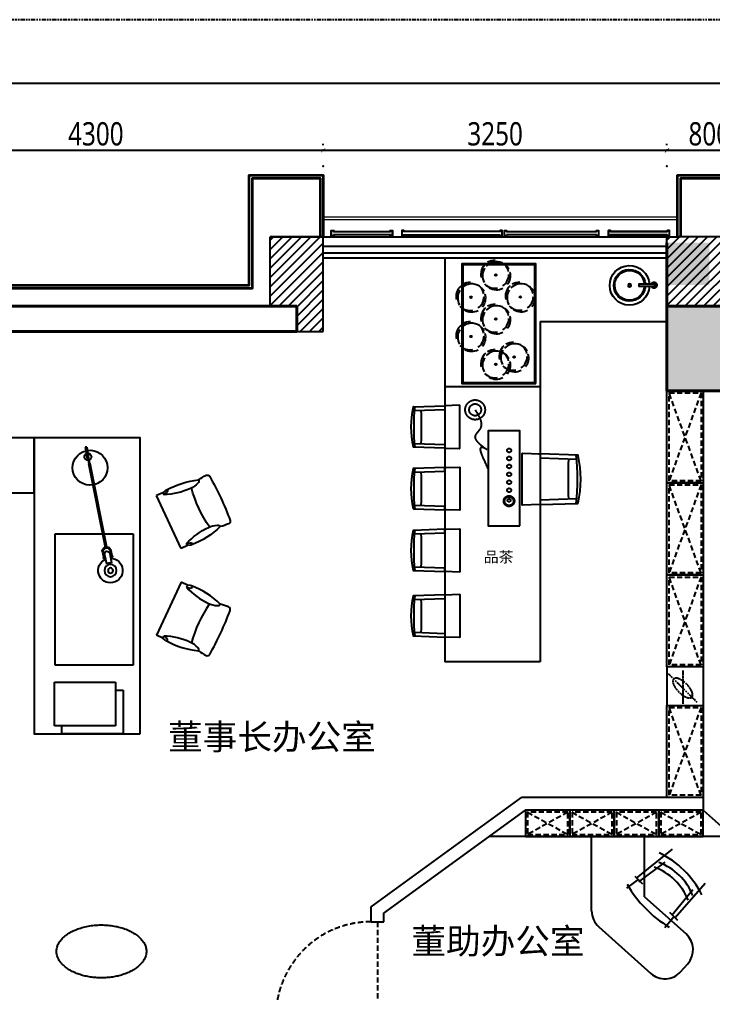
# Model space of a CAD drawing. Header units: millimetres. Extents: x 181055 to 256117, y -39966 to -14434.
# Drawn here: x 186745 to 193298, y -23642 to -14434 of the extents above; entities that cross this region are included whole.
import ezdxf
from ezdxf.enums import TextEntityAlignment as Align

# ---------------------------------------------------------------- set-up
doc = ezdxf.new("R2010")
doc.units = ezdxf.units.MM
doc.header["$LTSCALE"] = 10
for name, pattern in [('DASH', [0.35, 0.25, -0.1]), ('DASHED', [0.75, 0.5, -0.25]), ('X-ROOF-plan-SP01_$0$R1120_Topographical PlanLTSC-1000$0$OUH_A-FPB4--D- - Default$0${ Chain Double-Dash }', [2.75, 1.5, -0.25, 0.25, -0.25, 0.25, -0.25]), ('XR41-42F$0$LEVEL 31$0${ Tapered Dash }', [10, 4, -1, 1.5, -1, 1.5, -1])]:
    doc.linetypes.add(name, pattern=pattern)
for name, color, linetype in [('A-FURN 家具_DWGshare.com', 51, 'Continuous'), ('A-GREE 绿植_DWGshare.com', 86, 'Continuous'), ('A-TEXT 文字_DWGshare.com', 7, 'Continuous'), ('C-窗帘_DWGshare.com', 2, 'Continuous'), ('E6.室内植物_DWGshare.com', 94, 'Continuous'), ('P-(HATCH)_DWGshare.com', 8, 'Continuous'), ('P-0.18_DWGshare.com', 5, 'Continuous'), ('P-Furniture(活动家具)_DWGshare.com', 134, 'Continuous'), ('P-Plumbing-fix(洁具)_DWGshare.com', 134, 'Continuous'), ('P-护窗栏杆_DWGshare.com', 211, 'Continuous'), ('PUB_HATCH_DWGshare.com', 8, 'Continuous'), ('STAIR_DWGshare.com', 2, 'Continuous'), ('WALL-隔墙_DWGshare.com', 5, 'Continuous'), ('填充_DWGshare.com', 8, 'Continuous'), ('家私_DWGshare.com', 135, 'Continuous')]:
    doc.layers.add(name, color=color, linetype=linetype)
doc.layers.add('Defpoints_DWGshare.com', color=7, linetype='Continuous', plot=False)
for name, color, linetype, lineweight in [('WALL_DWGshare.com', 7, 'Continuous', 40), ('WINDOW_DWGshare.com', 4, 'Continuous', 18), ('型材层_DWGshare.com', 3, 'Continuous', 35)]:
    doc.layers.add(name, color=color, linetype=linetype, lineweight=lineweight)
doc.styles.add('平面图（中文）-D', font='Microsoft YaHei.ttf')
doc.styles.add('黑体', font='Microsoft YaHei.ttf', dxfattribs={"width": 0.8})
doc.dimstyles.new('内部尺寸', dxfattribs={"dimscale": 2, "dimtxt": 110, "dimasz": 20, "dimexe": 30, "dimexo": 100, "dimgap": 20, "dimtad": 1, "dimdec": 0, "dimdsep": 46, "dimtxsty": '黑体', "dimblk": 'ARCHTICK', "dimcen": 20, "dimclrd": 251, "dimclre": 251, "dimclrt": 4, "dimadec": 0, "dimazin": 0, "dimtfac": 1, "dimtdec": 0, "dimtix": 1, "dimtmove": 1, "dimatfit": 3, "dimldrblk": 'DOT', "dimfxl": 1, "dimarcsym": 0})

# ---------------------------------------------------------------- blocks, each defined once
blk = doc.blocks.new('dd')
at = {"layer": 'WINDOW_DWGshare.com', "color": 1}
for p, q in [((801584.1, -57563.2), (798233.6, -57563.2)), ((801584.1, -57587.2), (798233.6, -57587.2))]:
    blk.add_line(p, q, dxfattribs=at)
at = {"layer": '型材层_DWGshare.com', "color": 1, "linetype": 'ByBlock'}
for points in [[(792334, -61253), (792334, -58203.5), (797534, -58203.5), (797534, -57163.4), (798234, -57163.4), (798234, -57747.2)], [(792364, -61253), (792364, -58233.5), (797564, -58233.5), (797564, -57193.4), (798204, -57193.4), (798204, -57747.2)]]:
    blk.add_lwpolyline(points, dxfattribs=at)
at = {"layer": '型材层_DWGshare.com', "color": 1, "ltscale": 0.5}
for points in [[(801584.1, -57747.2), (801584.1, -57163.2), (802284.1, -57163.2), (802284.1, -57747.2)], [(801614.1, -57747.2), (801614.1, -57193.2), (802254.1, -57193.2), (802254.1, -57747.2)]]:
    blk.add_lwpolyline(points, dxfattribs=at)
blk = doc.blocks.new('tasklight')
at = {"layer": 'P-Furniture(活动家具)_DWGshare.com', "color": 251}
for p, q in [((457.5, 270.3), (495.7, 282.4)), ((474.8, 265.3), (527.3, 281.8)), ((487.8, 282.5), (492.5, 284)), ((488.5, 280.1), (487.8, 282.5)), ((493.3, 281.6), (492.5, 284)), ((497.2, 277.6), (495.7, 282.4)), ((-25, 96.3), (440.3, 242.9)), ((-22.6, 88.7), (442.7, 235.3)), ((459, 265.6), (497.2, 277.6)), ((471.1, 227.4), (509.2, 239.4)), ((472.6, 222.7), (510.7, 234.7)), ((483.9, 236.7), (536.3, 253.2)), ((491.5, 270.6), (490, 275.3)), ((496.3, 272.1), (494.8, 276.8)), ((500.6, 242), (502.1, 237.2)), ((503.6, 232.4), (504.3, 230)), ((504.3, 230), (509.1, 231.5)), ((505.3, 243.5), (506.8, 238.7)), ((508.3, 233.9), (509.1, 231.5)), ((509.2, 239.4), (510.7, 234.7)), ((-115.6, 67.8), (-70.8, 81.9)), ((-113.2, 60.1), (-115.6, 67.8)), ((-113.2, 60.1), (-68.4, 74.3)), ((-96, 71.9), (-24.4, 94.4)), ((-94.8, 68), (-96, 71.9)), ((-94.8, 68), (-23.2, 90.6)), ((-71.7, 84.7), (-56.5, 89.6)), ((-70.8, 81.9), (-71.7, 84.7)), ((-55.6, 86.7), (-70.8, 81.9)), ((-70.8, 81.9), (-70.2, 80)), ((-69, 76.2), (-68.4, 74.3)), ((-67.4, 80.9), (-68, 82.8)), ((-57.8, 83.9), (-58.4, 85.8)), ((-55.6, 86.7), (-56.5, 89.6)), ((-22.6, 88.7), (-25, 96.3))]:
    blk.add_line(p, q, dxfattribs=at)
for radius in [35, 15]:
    blk.add_circle((572.3, 280.3), radius, dxfattribs=at)
for centre, radius, start, end in [((572.3, 280.3), 70, 209.8589, 185.1116), ((572.3, 280.3), 45, 178.014, 216.9565), ((465, 246.5), 25, 107.4853, 287.4853), ((465, 246.5), 20, 107.4853, 287.4853), ((479.4, 251), 15, 107.4853, 287.4853), ((0, 100), 100, 19.7777, 195.1928), ((0, 100), 100, 199.7777, 15.1928), ((-62, 80.5), 20, 209.0222, 185.9483)]:
    blk.add_arc(centre, radius, start, end, dxfattribs=at)
blk = doc.blocks.new('gdfsgsd')
at = {"layer": 'P-Furniture(活动家具)_DWGshare.com', "color": 251}
blk.add_ellipse((2883155, 1377491), major_axis=(-441.4, -1470.4), ratio=1, start_param=1.261466, end_param=1.594062, dxfattribs=at)
blk.add_ellipse((2883155, 1377491), major_axis=(-441.4, -1470.4), ratio=1, start_param=1.261466, end_param=1.594062, dxfattribs=at)
at = {"layer": '填充_DWGshare.com', "color": 9}
for p, q in [((2884755.7, 1376367.8), (2885045.9, 1376993)), ((2884960.9, 1377003.2), (2884924.8, 1377030.8)), ((2884960.9, 1377003.2), (2884924.8, 1377030.8)), ((2884945.5, 1377050.5), (2884972, 1377027.3)), ((2884972, 1377027.3), (2884960.9, 1377003.2)), ((2884972, 1377027.3), (2884960.9, 1377003.2)), ((2884972, 1377027.3), (2885045.9, 1376993)), ((2884693, 1376426.2), (2884648.6, 1376435.9)), ((2884693, 1376426.2), (2884648.6, 1376435.9)), ((2884681.7, 1376402.2), (2884693, 1376426.2)), ((2884681.7, 1376402.2), (2884693, 1376426.2)), ((2884646.9, 1376407.4), (2884681.7, 1376402.2)), ((2884681.7, 1376402.2), (2884755.7, 1376367.8))]:
    blk.add_line(p, q, dxfattribs=at)
for centre, major_axis, start_param, end_param in [((2887346, 1375545.1), (-1397.5, -3068.8), 4.62, 4.790061), ((2884447.2, 1377203.7), (22.8, -22.8), 1.911301, 3.40727), ((2884252.2, 1376795.2), (342.9, -342.9), 1.69499, 1.91093), ((2884580, 1377166), (22.8, -22.8), 3.549275, 4.828908), ((2884580, 1377166), (22.8, -22.8), 3.549275, 4.828908), ((2884456.5, 1376200.1), (920.5, -342.8), 1.417768, 1.831923), ((2884757.1, 1377323.8), (-190.2, -190.2), 6.246365, 6.648168), ((2884757.1, 1377323.8), (-190.2, -190.2), 6.246365, 6.648168), ((2884985.4, 1377798), (-562.3, -562.3), 0.346328, 0.754634), ((2884985.4, 1377798), (-562.3, -562.3), 0.346328, 0.754634), ((2884924.1, 1377052.3), (-5.7, -5.7), 3.850695, 5.526547), ((2884924.1, 1377052.3), (-5.7, -5.7), 3.850695, 5.526547), ((2884922.3, 1377028.1), (-22.8, -22.8), 3.501599, 3.850695), ((2884922.3, 1377028.1), (-22.8, -22.8), 3.501599, 3.850695), ((2884922.3, 1377028.1), (-22.8, -22.8), 3.123999, 3.501599), ((2884948.3, 1377053), (22.8, -22.8), 3.95575, 4.682446), ((2884948.3, 1377053), (22.8, -22.8), 3.95575, 4.682446), ((2884208.3, 1376689.2), (22.8, -22.8), 3.577331, 5.0733), ((2884394.6, 1377101.8), (-342.9, -342.9), 0.361282, 0.577223), ((2884322.8, 1376612.1), (-22.8, -22.8), 3.72649, 5.006123), ((2884322.8, 1376612.1), (-22.8, -22.8), 3.72649, 5.006123), ((2884981, 1377329.7), (-694.6, -694.6), 0.011408, 0.425563), ((2884316.6, 1376375), (190.2, -190.2), 1.90723, 2.309033), ((2884316.6, 1376375), (190.2, -190.2), 1.90723, 2.309033), ((2884101.6, 1375894.6), (562.3, -562.3), 1.517578, 1.925884), ((2884101.6, 1375894.6), (562.3, -562.3), 1.517578, 1.925884), ((2884631.8, 1376422.6), (-5.7, -5.7), 4.599647, 6.275499), ((2884631.8, 1376422.6), (-5.7, -5.7), 4.599647, 6.275499), ((2884649, 1376439.6), (22.8, -22.8), 4.704703, 5.053798), ((2884649, 1376439.6), (22.8, -22.8), 4.704703, 5.053798), ((2884646.8, 1376403.7), (-22.8, -22.8), 3.872951, 4.599647), ((2884646.8, 1376403.7), (-22.8, -22.8), 3.872951, 4.599647), ((2884649, 1376439.6), (-22.8, -22.8), 0.341409, 0.71901)]:
    blk.add_ellipse(centre, major_axis=major_axis, ratio=1, start_param=start_param, end_param=end_param, dxfattribs=at)
blk = doc.blocks.new('fasfsdafweqwew')
at = {"layer": 'P-Furniture(活动家具)_DWGshare.com', "color": 251}
for p, q in [((3315160.9, 1326733), (3315160.9, 1326655.1)), ((3315739, 1326733), (3315160.9, 1326733)), ((3315739, 1326320.1), (3315739, 1326733)), ((3315668.2, 1326655.1), (3315090.1, 1326655.1)), ((3315090.1, 1326655.1), (3315090.1, 1326242.2)), ((3315668.2, 1326242.2), (3315668.2, 1326655.1)), ((3315090.1, 1326242.2), (3315668.2, 1326242.2)), ((3315668.2, 1326320.1), (3315739, 1326320.1)), ((3315097.2, 1326082.7), (3315097.2, 1324842.2)), ((3315833, 1326082.7), (3315097.2, 1326082.7)), ((3315833, 1324842.2), (3315833, 1326082.7)), ((3315097.2, 1324842.2), (3315833, 1324842.2))]:
    blk.add_line(p, q, dxfattribs=at)
at = {"layer": 'P-Furniture(活动家具)_DWGshare.com', "color": 251, "extrusion": (0, 0, -1)}
blk.add_ellipse((3317569.1, 1326197.5), major_axis=(353.1, -1176.3), ratio=1, start_param=1.261466, end_param=1.594062, dxfattribs=at)
blk.add_ellipse((3317569.1, 1326197.5), major_axis=(353.1, -1176.3), ratio=1, start_param=1.261466, end_param=1.594062, dxfattribs=at)
at = {"layer": 'P-Furniture(活动家具)_DWGshare.com', "color": 251}
blk.add_ellipse((3317569.1, 1324081.5), major_axis=(353.1, 1176.3), ratio=1, start_param=1.261466, end_param=1.594062, dxfattribs=at)
blk.add_ellipse((3317569.1, 1324081.5), major_axis=(353.1, 1176.3), ratio=1, start_param=1.261466, end_param=1.594062, dxfattribs=at)
at = {"layer": '填充_DWGshare.com', "color": 9}
for p, q in [((3316115.6, 1325826.5), (3316056.4, 1325799.1)), ((3316288.6, 1325299), (3316056.4, 1325799.1)), ((3316136.8, 1325845.1), (3316115.6, 1325826.5)), ((3316115.6, 1325826.5), (3316124.4, 1325807.2)), ((3316115.6, 1325826.5), (3316124.4, 1325807.2)), ((3316124.4, 1325807.2), (3316153.3, 1325829.4)), ((3316124.4, 1325807.2), (3316153.3, 1325829.4)), ((3316347.8, 1325326.4), (3316288.6, 1325299)), ((3316338.7, 1325345.7), (3316374.3, 1325353.4)), ((3316338.7, 1325345.7), (3316374.3, 1325353.4)), ((3316347.8, 1325326.4), (3316338.7, 1325345.7)), ((3316347.8, 1325326.4), (3316338.7, 1325345.7)), ((3316375.7, 1325330.6), (3316347.8, 1325326.4)), ((3316288.6, 1324980), (3316056.4, 1324479.9)), ((3316347.8, 1324952.6), (3316288.6, 1324980)), ((3316347.8, 1324952.6), (3316338.7, 1324933.3)), ((3316347.8, 1324952.6), (3316338.7, 1324933.3)), ((3316375.7, 1324948.4), (3316347.8, 1324952.6)), ((3316338.7, 1324933.3), (3316374.3, 1324925.6)), ((3316338.7, 1324933.3), (3316374.3, 1324925.6)), ((3316115.6, 1324452.5), (3316056.4, 1324479.9)), ((3316115.6, 1324452.5), (3316124.4, 1324471.8)), ((3316115.6, 1324452.5), (3316124.4, 1324471.8)), ((3316136.8, 1324433.9), (3316115.6, 1324452.5)), ((3316124.4, 1324471.8), (3316153.3, 1324449.6)), ((3316124.4, 1324471.8), (3316153.3, 1324449.6))]:
    blk.add_line(p, q, dxfattribs=at)
for points in [[(3315899.6, 1326733), (3315899.6, 1323933), (3314899.6, 1323933), (3314899.6, 1326733)], [(3313859.6, 1324453), (3314899.6, 1324453), (3314899.6, 1323933), (3313859.6, 1323933)]]:
    blk.add_lwpolyline(points, close=True, dxfattribs=at)
at = {"layer": '填充_DWGshare.com', "color": 9, "extrusion": (0, 0, -1)}
for centre, major_axis, start_param, end_param in [((3316691.4, 1325640.8), (-274.3, -274.3), 1.69499, 1.91093), ((3316535.4, 1325967.7), (-18.3, -18.3), 1.911301, 3.40727), ((3314216.4, 1324640.8), (1118, -2455), 4.62, 4.790061), ((3316104.9, 1326443.1), (449.8, -449.8), 0.346328, 0.754634), ((3316104.9, 1326443.1), (449.8, -449.8), 0.346328, 0.754634), ((3316527.9, 1325164.8), (-736.4, -274.3), 1.417768, 1.831923), ((3316287.5, 1326063.7), (152.2, -152.2), 6.246365, 6.648168), ((3316287.5, 1326063.7), (152.2, -152.2), 6.246365, 6.648168), ((3316429.1, 1325937.5), (-18.3, -18.3), 3.549275, 4.828908), ((3316429.1, 1325937.5), (-18.3, -18.3), 3.549275, 4.828908), ((3316155.3, 1325827.2), (18.3, -18.3), 3.123999, 3.501599), ((3316155.3, 1325827.2), (18.3, -18.3), 3.501599, 3.850695), ((3316155.3, 1325827.2), (18.3, -18.3), 3.501599, 3.850695), ((3316134.5, 1325847.1), (-18.3, -18.3), 3.95575, 4.682446), ((3316134.5, 1325847.1), (-18.3, -18.3), 3.95575, 4.682446), ((3316153.9, 1325846.5), (4.56, -4.56), 3.850695, 5.526547), ((3316153.9, 1325846.5), (4.56, -4.56), 3.850695, 5.526547), ((3316811.9, 1324920.4), (-449.8, -449.8), 1.517578, 1.925884), ((3316811.9, 1324920.4), (-449.8, -449.8), 1.517578, 1.925884), ((3316108.4, 1326068.5), (555.7, -555.7), 0.011408, 0.425563), ((3316639.9, 1325304.7), (-152.2, -152.2), 1.90723, 2.309033), ((3316639.9, 1325304.7), (-152.2, -152.2), 1.90723, 2.309033), ((3316634.9, 1325494.3), (18.3, -18.3), 3.72649, 5.006123), ((3316634.9, 1325494.3), (18.3, -18.3), 3.72649, 5.006123), ((3316577.5, 1325886.1), (274.3, -274.3), 0.361282, 0.577223), ((3316726.5, 1325556), (-18.3, -18.3), 3.577331, 5.0733), ((3316375.7, 1325327.6), (18.3, -18.3), 3.872951, 4.599647), ((3316375.7, 1325327.6), (18.3, -18.3), 3.872951, 4.599647), ((3316373.9, 1325356.4), (18.3, -18.3), 0.341409, 0.71901), ((3316373.9, 1325356.4), (-18.3, -18.3), 4.704703, 5.053798), ((3316373.9, 1325356.4), (-18.3, -18.3), 4.704703, 5.053798), ((3316387.7, 1325342.8), (4.56, -4.56), 4.599647, 6.275499), ((3316387.7, 1325342.8), (4.56, -4.56), 4.599647, 6.275499)]:
    blk.add_ellipse(centre, major_axis=major_axis, ratio=1, start_param=start_param, end_param=end_param, dxfattribs=at)
at = {"layer": '填充_DWGshare.com', "color": 9}
for centre, major_axis, start_param, end_param in [((3316373.9, 1324922.6), (18.3, 18.3), 0.341409, 0.71901), ((3316373.9, 1324922.6), (-18.3, 18.3), 4.704703, 5.053798), ((3316373.9, 1324922.6), (-18.3, 18.3), 4.704703, 5.053798), ((3316108.4, 1324210.5), (555.7, 555.7), 0.011408, 0.425563), ((3316387.7, 1324936.2), (4.56, 4.56), 4.599647, 6.275499), ((3316387.7, 1324936.2), (4.56, 4.56), 4.599647, 6.275499), ((3316811.9, 1325358.6), (-449.8, 449.8), 1.517578, 1.925884), ((3316811.9, 1325358.6), (-449.8, 449.8), 1.517578, 1.925884), ((3316375.7, 1324951.3), (18.3, 18.3), 3.872951, 4.599647), ((3316375.7, 1324951.3), (18.3, 18.3), 3.872951, 4.599647), ((3316639.9, 1324974.3), (-152.2, 152.2), 1.90723, 2.309033), ((3316639.9, 1324974.3), (-152.2, 152.2), 1.90723, 2.309033), ((3316634.9, 1324784.6), (18.3, 18.3), 3.72649, 5.006123), ((3316634.9, 1324784.6), (18.3, 18.3), 3.72649, 5.006123), ((3316577.5, 1324392.9), (274.3, 274.3), 0.361282, 0.577223), ((3314216.4, 1325638.2), (1118, 2455), 4.62, 4.790061), ((3316726.5, 1324722.9), (-18.3, 18.3), 3.577331, 5.0733), ((3316104.9, 1323835.9), (449.8, 449.8), 0.346328, 0.754634), ((3316104.9, 1323835.9), (449.8, 449.8), 0.346328, 0.754634), ((3316155.3, 1324451.8), (18.3, 18.3), 3.123999, 3.501599), ((3316527.9, 1325114.2), (-736.4, 274.3), 1.417768, 1.831923), ((3316155.3, 1324451.8), (18.3, 18.3), 3.501599, 3.850695), ((3316155.3, 1324451.8), (18.3, 18.3), 3.501599, 3.850695), ((3316134.5, 1324431.9), (-18.3, 18.3), 3.95575, 4.682446), ((3316134.5, 1324431.9), (-18.3, 18.3), 3.95575, 4.682446), ((3316153.9, 1324432.5), (4.56, 4.56), 3.850695, 5.526547), ((3316153.9, 1324432.5), (4.56, 4.56), 3.850695, 5.526547), ((3316287.5, 1324215.3), (152.2, 152.2), 6.246365, 6.648168), ((3316287.5, 1324215.3), (152.2, 152.2), 6.246365, 6.648168), ((3316429.1, 1324341.5), (-18.3, 18.3), 3.549275, 4.828908), ((3316429.1, 1324341.5), (-18.3, 18.3), 3.549275, 4.828908), ((3316691.4, 1324638.2), (-274.3, 274.3), 1.69499, 1.91093), ((3316535.4, 1324311.3), (-18.3, 18.3), 1.911301, 3.40727)]:
    blk.add_ellipse(centre, major_axis=major_axis, ratio=1, start_param=start_param, end_param=end_param, dxfattribs=at)
at = {"layer": 'P-Furniture(活动家具)_DWGshare.com', "color": 251, "extrusion": (0, -2.6486e-12, -1), "xscale": -1.651650000130758, "yscale": 1.651650000130758, "zscale": -1.651650000130758, "rotation": 298.6900675261742}
blk.add_blockref('tasklight', (-3315571.9, 1324137), dxfattribs=at)
at = {"layer": '填充_DWGshare.com', "color": 7, "rotation": 24.905908540039}
blk.add_blockref('gdfsgsd', (1277662.2, -1138254.9), dxfattribs=at)
blk = doc.blocks.new('ddddddeeeewsww')
at = {"layer": 'A-GREE 绿植_DWGshare.com', "color": 251, "linetype": 'ByBlock'}
blk.add_circle((1158342, -928406), 17.6, dxfattribs=at)
for centre, start, end in [((1158327, -928390), 140.8048, 195.359), ((1158362, -928421), 124.9256, 179.4799), ((1158327, -928390), 59.3077, 117.2909), ((1158362, -928421), 43.4286, 101.4118), ((1158362, -928421), 311.8823, 13.1104), ((1158327, -928390), 327.7615, 28.9895), ((1158327, -928390), 207.3438, 284.6759), ((1158362, -928421), 191.4647, 223.9523), ((1158327, -928390), 284.6759, 316.8356), ((1158362, -928421), 268.7967, 300.9565)]:
    blk.add_arc(centre, 299, start, end, dxfattribs=at)
blk = doc.blocks.new('A$C0CA303B4')
at = {"layer": 'P-Plumbing-fix(洁具)_DWGshare.com', "color": 251}
blk.add_lwpolyline([(-619, 540), (-601, 517), (-794, 366), (-812, 390)], close=True, dxfattribs=at)
for radius in [25, 20]:
    blk.add_circle((-913, 292), radius, dxfattribs=at)
at = {"layer": 'P-Plumbing-fix(洁具)_DWGshare.com', "color": 8}
blk.add_arc((-913, 292), 300, 40.8334, 35.1014, dxfattribs=at)
at = {"layer": 'P-Plumbing-fix(洁具)_DWGshare.com', "color": 251}
for centre, radius, start, end in [((-913, 292), 240, 41.5507, 34.384), ((-913, 292), 225, 41.7899, 34.1448), ((-622, 519), 45, 237.4386, 198.4962), ((-622, 519), 40, 239.9917, 195.9431)]:
    blk.add_arc(centre, radius, start, end, dxfattribs=at)
blk = doc.blocks.new('gdfgdgt')
at = {"layer": 'P-Furniture(活动家具)_DWGshare.com', "color": 251}
for p, q in [((3853199, 1005013.5), (3853199, 1006548.1)), ((3852591.8, 1006501.5), (3853135.9, 1006501.5)), ((3853199, 1005780.8), (3852471.3, 1005780.8)), ((3853136.2, 1005060), (3852592.4, 1005060)), ((3852552.3, 1004234), (3853118, 1004799.6)), ((3852552.3, 1004799.6), (3853118, 1004234)), ((3853073.7, 1004334.9), (3853159.9, 1004248.6)), ((3853017.1, 1004278.3), (3853103.4, 1004192)), ((3851969.9, 1003885.7), (3851529.8, 1003979.5))]:
    blk.add_line(p, q, dxfattribs=at)
at = {"layer": 'P-Furniture(活动家具)_DWGshare.com', "color": 9}
blk.add_circle((3852835.2, 1004516.8), 300, dxfattribs=at)
at = {"layer": 'P-Furniture(活动家具)_DWGshare.com', "color": 251}
for centre, radius in [((3852835.2, 1004516.8), 250), ((3853196.4, 1004155.5), 100)]:
    blk.add_circle(centre, radius, dxfattribs=at)
for centre, radius, start, end in [((3852655.4, 1006553.5), 82.2, 140.09271, 219.2576), ((3853237.2, 1006504.6), 57.9, 86.59435, 131.30728), ((3854557.4, 1006141.5), 1466.3, 165.77475, 194.24184), ((3853203.1, 1006405.1), 117.6, 92.00062, 124.85746), ((3854557.4, 1005420.1), 1466.3, 165.75816, 194.22525), ((3852655.4, 1005007.7), 82.2, 140.09271, 219.17328), ((3853203.1, 1005156.5), 117.6, 235.14254, 267.99938), ((3853203.1, 1005156.5), 117.6, 235.14254, 267.99938), ((3853237.2, 1005057), 57.9, 228.69272, 273.40565), ((3850810.7, 1004250), 768.3, 339.38728, 25.5172), ((3852736.8, 1003839.5), 768.3, 130.419, 176.54892), ((3851691.4, 1003658.1), 380.7, 42.45011, 113.48609), ((3851824, 1003774.8), 183.3, 0.21632, 37.23753)]:
    blk.add_arc(centre, radius, start, end, dxfattribs=at)
blk.add_open_spline([(3851874.8, 1005891.5), (3851863.6, 1005891.5), (3851852.4, 1005890.2), (3851830.1, 1005884.9), (3851818.9, 1005880.9), (3851796.8, 1005870.3), (3851785.9, 1005863.6), (3851764.4, 1005847.4), (3851753.9, 1005838), (3851733.6, 1005816.6), (3851723.8, 1005804.6), (3851705.3, 1005778.2), (3851696.6, 1005763.8), (3851680.4, 1005733), (3851672.9, 1005716.5), (3851659.4, 1005681.9), (3851653.4, 1005663.7), (3851643, 1005626.1), (3851638.7, 1005606.6), (3851631.7, 1005566.8), (3851629, 1005546.5), (3851625.6, 1005505.3), (3851624.7, 1005484.5), (3851624.9, 1005443), (3851625.9, 1005422.2), (3851629.7, 1005381.2), (3851632.4, 1005360.9), (3851639.8, 1005321.2), (3851644.3, 1005301.9), (3851654.9, 1005264.5), (3851661.1, 1005246.4), (3851674.8, 1005212.1), (3851682.4, 1005195.8), (3851698.8, 1005165.4), (3851707.7, 1005151.2), (3851726.4, 1005125.2), (3851736.2, 1005113.4), (3851756.6, 1005092.4), (3851767.2, 1005083.2), (3851787, 1005068.8), (3851796.2, 1005063.2), (3851814.8, 1005053.9), (3851824.1, 1005050.2), (3851842.9, 1005044.7), (3851852.3, 1005043), (3851871.1, 1005041.2), (3851880.5, 1005041.3), (3851899.3, 1005043.3), (3851908.7, 1005045.2), (3851927.4, 1005050.9), (3851936.8, 1005054.7), (3851955.3, 1005064.3), (3851964.5, 1005070.1), (3851982.5, 1005083.5), (3851991.4, 1005091.1), (3852008.7, 1005108.3), (3852017.1, 1005117.8), (3852033.2, 1005138.6), (3852041, 1005149.9), (3852055.6, 1005174), (3852062.5, 1005186.8), (3852075.4, 1005213.9), (3852081.4, 1005228.1), (3852092.3, 1005257.7), (3852097.2, 1005273), (3852105.9, 1005304.7), (3852109.7, 1005321), (3852116, 1005354.2), (3852118.5, 1005371.2), (3852122.4, 1005405.5), (3852123.7, 1005422.9), (3852125, 1005457.7), (3852125, 1005475.2), (3852123.7, 1005510.1), (3852122.4, 1005527.4), (3852118.6, 1005561.7), (3852116, 1005578.7), (3852109.7, 1005611.9), (3852105.9, 1005628.2), (3852097.3, 1005659.9), (3852092.3, 1005675.3), (3852081.4, 1005704.9), (3852075.5, 1005719.1), (3852062.6, 1005746.1), (3852055.6, 1005759), (3852041, 1005783), (3852033.2, 1005794.3), (3852017.1, 1005815.1), (3852008.7, 1005824.6), (3851991.4, 1005841.8), (3851982.6, 1005849.5), (3851964.5, 1005862.9), (3851955.3, 1005868.6), (3851936.8, 1005878.2), (3851927.4, 1005882), (3851908.7, 1005887.8), (3851899.3, 1005889.7), (3851884.9, 1005891.2), (3851879.8, 1005891.5), (3851874.8, 1005891.5)], degree=3, knots=[0, 0, 0, 0, 0.143367, 0.143367, 0.286734, 0.286734, 0.430101, 0.430101, 0.573468, 0.573468, 0.716834, 0.716834, 0.860201, 0.860201, 1.003568, 1.003568, 1.146935, 1.146935, 1.290302, 1.290302, 1.433669, 1.433669, 1.577036, 1.577036, 1.720403, 1.720403, 1.86377, 1.86377, 2.007137, 2.007137, 2.150503, 2.150503, 2.29387, 2.29387, 2.437237, 2.437237, 2.580604, 2.580604, 2.723971, 2.723971, 2.844478, 2.844478, 2.964984, 2.964984, 3.085491, 3.085491, 3.205997, 3.205997, 3.326504, 3.326504, 3.44701, 3.44701, 3.567517, 3.567517, 3.688024, 3.688024, 3.80853, 3.80853, 3.929037, 3.929037, 4.049543, 4.049543, 4.17005, 4.17005, 4.290556, 4.290556, 4.411063, 4.411063, 4.531569, 4.531569, 4.652076, 4.652076, 4.772583, 4.772583, 4.893089, 4.893089, 5.013596, 5.013596, 5.134102, 5.134102, 5.254609, 5.254609, 5.375115, 5.375115, 5.495622, 5.495622, 5.616129, 5.616129, 5.736635, 5.736635, 5.857142, 5.857142, 5.977648, 5.977648, 6.098155, 6.098155, 6.218661, 6.218661, 6.283185, 6.283185, 6.283185, 6.283185], dxfattribs=at)
blk = doc.blocks.new('dffdsfre')
at = {"color": 9}
for p, q in [((207002.4, 15081.2), (206663.5, 14807.7)), ((206650.9, 14827.8), (206721.7, 14754.2)), ((206682.5, 14797.5), (206572, 14712.8)), ((207314.6, 14756.8), (207031.6, 14432.3)), ((206978.6, 14487.3), (207052.5, 14410.4)), ((207020.5, 14446.3), (206931.7, 14339.1))]:
    blk.add_line(p, q, dxfattribs=at)
for centre, radius, start, end in [((206496.6, 14253.8), 881.3, 26.76716, 64.20067), ((207554.1, 15314), 1128.6, 209.92557, 239.01771)]:
    blk.add_arc(centre, radius, start, end, dxfattribs=at)
at = {"layer": '家私_DWGshare.com', "color": 251}
for p, q in [((206932.5, 14959.1), (206684.7, 14773.8)), ((207197, 14698.4), (206998, 14454.2))]:
    blk.add_line(p, q, dxfattribs=at)
for centre in [(206688.8, 14441.2), (206643.9, 14397.9)]:
    blk.add_arc(centre, 548.1, 21.73185, 70.05922, dxfattribs=at)
blk = doc.blocks.new('_ArchTick')
at = {"color": 0, "linetype": 'ByBlock', "const_width": 0.15}
blk.add_lwpolyline([(-0.5, -0.5), (0.5, 0.5)], dxfattribs=at)
blk = doc.blocks.new('*D93')
at = {"color": 251, "lineweight": -2, "transparency": 16777216}
for p, q in [((185317.3, -15621.8), (185317.3, -15609.7)), ((189617.2, -15621.8), (189617.2, -15609.7)), ((185317.3, -15669.7), (189617.2, -15669.7))]:
    blk.add_line(p, q, dxfattribs=at)
at = {"layer": 'Defpoints_DWGshare.com', "color": 0, "transparency": 16777216}
for p in [(189617.2, -15669.7), (185317.3, -15821.8), (189617.2, -15821.8)]:
    blk.add_point(p, dxfattribs=at)
at = {"color": 251, "lineweight": -2, "transparency": 16777216, "xscale": 40, "yscale": 40, "zscale": 40, "rotation": 180}
blk.add_blockref('_ArchTick', (185317.3, -15669.7), dxfattribs=at)
at = {"color": 251, "lineweight": -2, "transparency": 16777216, "xscale": 40, "yscale": 40, "zscale": 40}
blk.add_blockref('_ArchTick', (189617.2, -15669.7), dxfattribs=at)
at = {"color": 4, "transparency": 16777216, "insert": (187467.3, -15516), "char_height": 220, "attachment_point": 5, "style": '黑体'}
blk.add_mtext('4300', dxfattribs=at)
blk = doc.blocks.new('_Dot')
at = {"color": 0, "linetype": 'ByBlock', "lineweight": -2}
blk.add_line((-0.5, 0), (-1, 0), dxfattribs=at)
at = {"color": 0, "linetype": 'ByBlock', "const_width": 0.5}
blk.add_lwpolyline([(-0.25, 0, 1), (0.25, 0, 1)], format="xyb", close=True, dxfattribs=at)
blk = doc.blocks.new('*D94')
at = {"color": 251, "lineweight": -2, "transparency": 16777216}
for p, q in [((189617.2, -15621.8), (189617.2, -15609.7)), ((192867.3, -15621.8), (192867.3, -15609.7)), ((189617.2, -15669.7), (192867.3, -15669.7))]:
    blk.add_line(p, q, dxfattribs=at)
at = {"layer": 'Defpoints_DWGshare.com', "color": 0, "transparency": 16777216}
for p in [(192867.3, -15669.7), (189617.2, -15821.8), (192867.3, -15821.8)]:
    blk.add_point(p, dxfattribs=at)
at = {"color": 251, "lineweight": -2, "transparency": 16777216, "xscale": 40, "yscale": 40, "zscale": 40, "rotation": 180}
blk.add_blockref('_ArchTick', (189617.2, -15669.7), dxfattribs=at)
at = {"color": 251, "lineweight": -2, "transparency": 16777216, "xscale": 40, "yscale": 40, "zscale": 40}
blk.add_blockref('_ArchTick', (192867.3, -15669.7), dxfattribs=at)
at = {"color": 4, "transparency": 16777216, "insert": (191242.3, -15515.9), "char_height": 220, "attachment_point": 5, "style": '黑体'}
blk.add_mtext('3250', dxfattribs=at)
blk = doc.blocks.new('*D95')
at = {"color": 251, "lineweight": -2, "transparency": 16777216}
for p, q in [((192867.3, -15621.8), (192867.3, -15609.7)), ((193667.4, -15621.8), (193667.4, -15609.7)), ((192867.3, -15669.7), (193667.4, -15669.7))]:
    blk.add_line(p, q, dxfattribs=at)
at = {"layer": 'Defpoints_DWGshare.com', "color": 0, "transparency": 16777216}
for p in [(193667.4, -15669.7), (192867.3, -15821.8), (193667.4, -15821.8)]:
    blk.add_point(p, dxfattribs=at)
at = {"color": 251, "lineweight": -2, "transparency": 16777216, "xscale": 40, "yscale": 40, "zscale": 40, "rotation": 180}
blk.add_blockref('_ArchTick', (192867.3, -15669.7), dxfattribs=at)
at = {"color": 251, "lineweight": -2, "transparency": 16777216, "xscale": 40, "yscale": 40, "zscale": 40}
blk.add_blockref('_ArchTick', (193667.4, -15669.7), dxfattribs=at)
at = {"color": 4, "transparency": 16777216, "insert": (193267.3, -15516), "char_height": 220, "attachment_point": 5, "style": '黑体'}
blk.add_mtext('800', dxfattribs=at)
blk = doc.blocks.new('*D112')
at = {"color": 251, "lineweight": -2, "transparency": 16777216}
for p, q in [((184517.3, -15621.8), (184517.3, -14979.3)), ((229717.3, -15621.8), (229717.3, -14979.3)), ((229717.3, -15039.3), (184517.3, -15039.3))]:
    blk.add_line(p, q, dxfattribs=at)
at = {"layer": 'Defpoints_DWGshare.com', "color": 0, "transparency": 16777216}
for p in [(184517.3, -15039.3), (184517.3, -15821.8), (229717.3, -15821.8)]:
    blk.add_point(p, dxfattribs=at)
at = {"color": 251, "lineweight": -2, "transparency": 16777216, "xscale": 40, "yscale": 40, "zscale": 40, "rotation": 180}
blk.add_blockref('_ArchTick', (184517.3, -15039.3), dxfattribs=at)
at = {"color": 251, "lineweight": -2, "transparency": 16777216, "xscale": 40, "yscale": 40, "zscale": 40}
blk.add_blockref('_ArchTick', (229717.3, -15039.3), dxfattribs=at)
at = {"color": 4, "transparency": 16777216, "insert": (207117.3, -14885.6), "char_height": 220, "attachment_point": 5, "style": '黑体'}
blk.add_mtext('45200', dxfattribs=at)

msp = doc.modelspace()

# ---------------------------------------------------------------- hatches: boundary and pattern name
at = {"layer": 'P-(HATCH)_DWGshare.com', "ltscale": 0.5}
h = msp.add_hatch(dxfattribs=at)
h.set_pattern_fill('ANSI31', color=251, scale=500, style=0)
h.set_pattern_definition([(45, (189416.75, -17544.284), (-44.194, 44.194), [])])
h.paths.add_polyline_path([(189617.2, -16488.1), (189116.7, -16488.1), (189116.7, -17144.1), (189367.3, -17144.1), (189367.3, -17384.1), (189617.2, -17384.1)])
h = msp.add_hatch(dxfattribs=at)
h.set_pattern_fill('ANSI31', color=251, scale=500, style=0)
h.set_pattern_definition([(45, (193167.25, -17544.284), (-44.1942, 44.1942), [])])
h.paths.add_polyline_path([(193670.6, -16488.1), (192867.3, -16488.1), (192867.3, -17144.1), (193117.8, -17144.1), (193181.1, -17144.2), (193670.6, -17144.2)])
at = {"layer": 'PUB_HATCH_DWGshare.com'}
msp.add_hatch(color=256, dxfattribs=at).paths.add_polyline_path([(193266.8, -16544.2), (192866.8, -16544.2), (192866.8, -16944), (193266.8, -16944)])

# ---------------------------------------------------------------- linework, layer by layer
for p, q in [((193208.9, -17944.2), (193208.9, -21907.5)), ((190068.9, -22821.5), (191490.4, -21787.5)), ((193208.9, -21787.5), (191490.4, -21787.5)), ((190188.9, -22882.6), (191529.4, -21907.5)), ((193208.9, -21907.5), (191529.4, -21907.5)), ((191529.4, -21907.5), (191529.4, -22157.5)), ((193208.9, -21907.5), (194519.6, -23080.6)), ((190068.9, -22964), (190068.9, -22821.5)), ((190188.9, -22964), (190188.9, -22882.6)), ((190068.9, -22964), (190188.9, -22964))]:
    msp.add_line(p, q)
at = {"color": 251, "linetype": 'DASHED', "ltscale": 10}
for p, q in [((193188.9, -17964.2), (192887.3, -18794.3)), ((193188.9, -18794.3), (192887.3, -17964.2)), ((193188.9, -19664.3), (192887.3, -18834.3)), ((193188.9, -18834.3), (192887.3, -19664.3)), ((193188.9, -20534.4), (192887.3, -19704.3)), ((193188.9, -19704.3), (192887.3, -20534.4)), ((193188.9, -21767.5), (192887.3, -20937.5)), ((193188.9, -20937.5), (192887.3, -21767.5)), ((191929.3, -21927.5), (191549.4, -22137.5)), ((191549.4, -21927.5), (191929.3, -22137.5)), ((192349.2, -21927.5), (191969.3, -22137.5)), ((191969.3, -21927.5), (192349.2, -22137.5)), ((192769, -21927.5), (192389.2, -22137.5)), ((192389.2, -21927.5), (192769, -22137.5)), ((193188.9, -21927.5), (192809, -22137.5)), ((192809, -21927.5), (193188.9, -22137.5)), ((190128.9, -22964), (190128.9, -23864))]:
    msp.add_line(p, q, dxfattribs=at)
at = {"color": 9}
for p, q in [((192867.3, -20554.4), (192867.3, -20917.5)), ((193488.2, -22157.5), (191185.7, -22157.5)), ((192154.8, -22861.3), (192154.8, -22157.5)), ((192654.8, -22727.2), (192654.8, -22157.5)), ((192654.8, -22727.2), (193047.4, -23078.6)), ((192221.4, -23010.3), (192713.9, -23451.1)), ((192996.3, -23435.5), (193063, -23361))]:
    msp.add_line(p, q, dxfattribs=at)
at = {"linetype": 'XR41-42F$0$LEVEL 31$0${ Tapered Dash }'}
msp.add_lwpolyline([(181055.1, -14433.7), (231428.7, -14433.7), (231428.7, -39966.4), (181055.1, -39966.4)], close=True, dxfattribs=at)
at = {"color": 9}
for points in [[(193208.9, -18814.3), (192867.3, -18814.3), (192867.3, -17944.2), (193208.9, -17944.2)], [(193208.9, -19684.3), (192867.3, -19684.3), (192867.3, -18814.3), (193208.9, -18814.3)], [(193208.9, -20554.4), (192867.3, -20554.4), (192867.3, -19684.3), (193208.9, -19684.3)], [(193208.9, -21787.5), (192867.3, -21787.5), (192867.3, -20917.5), (193208.9, -20917.5)], [(191949.3, -21907.5), (191529.4, -21907.5), (191529.4, -22157.5), (191949.3, -22157.5)], [(192369.2, -21907.5), (191949.3, -21907.5), (191949.3, -22157.5), (192369.2, -22157.5)], [(192789, -21907.5), (192369.2, -21907.5), (192369.2, -22157.5), (192789, -22157.5)], [(193208.9, -21907.5), (192789, -21907.5), (192789, -22157.5), (193208.9, -22157.5)]]:
    msp.add_lwpolyline(points, close=True, dxfattribs=at)
at = {"color": 251, "linetype": 'DASHED', "ltscale": 10}
for points in [[(193188.9, -18794.3), (192887.3, -18794.3), (192887.3, -17964.2), (193188.9, -17964.2)], [(193188.9, -19664.3), (192887.3, -19664.3), (192887.3, -18834.3), (193188.9, -18834.3)], [(193188.9, -20534.4), (192887.3, -20534.4), (192887.3, -19704.3), (193188.9, -19704.3)], [(193188.9, -21767.5), (192887.3, -21767.5), (192887.3, -20937.5), (193188.9, -20937.5)], [(191929.3, -21927.5), (191549.4, -21927.5), (191549.4, -22137.5), (191929.3, -22137.5)], [(192349.2, -21927.5), (191969.3, -21927.5), (191969.3, -22137.5), (192349.2, -22137.5)], [(192769, -21927.5), (192389.2, -21927.5), (192389.2, -22137.5), (192769, -22137.5)], [(193188.9, -21927.5), (192809, -21927.5), (192809, -22137.5), (193188.9, -22137.5)]]:
    msp.add_lwpolyline(points, close=True, dxfattribs=at)
at = {"color": 9}
for centre, start, end in [((192354.8, -22861.3), 179.99981, 228.17134), ((192914, -23227.6), 318.17134, 48.17134), ((192847.3, -23302.1), 228.17134, 318.17134)]:
    msp.add_arc(centre, 200, start, end, dxfattribs=at)
at = {"color": 251, "linetype": 'DASHED', "ltscale": 10}
msp.add_arc((190068.9, -23864), 900, 90.00001, 180, dxfattribs=at)
at = {"layer": 'C-窗帘_DWGshare.com', "color": 2}
for points in [[(189713.4, -16468.5), (189713.4, -16478.5), (189693.4, -16478.5), (189693.4, -16428.5), (189713.4, -16428.5), (189713.4, -16438.5), (190250, -16438.5), (190250, -16428.5), (190270, -16428.5), (190270, -16478.5), (190250, -16478.5), (190250, -16468.5), (189713.4, -16468.5)], [(189716.5, -16468.5), (189716.5, -16478.5), (189696.5, -16478.5), (189696.5, -16428.5), (189716.5, -16428.5), (189716.5, -16438.5), (190253.1, -16438.5), (190253.1, -16428.5), (190273.1, -16428.5), (190273.1, -16478.5), (190253.1, -16478.5), (190253.1, -16468.5), (189716.5, -16468.5)], [(191290.2, -16468.5), (191290.2, -16478.5), (191310.2, -16478.5), (191310.2, -16428.5), (191290.2, -16428.5), (191290.2, -16438.5), (190380, -16438.5), (190380, -16428.5), (190360, -16428.5), (190360, -16478.5), (190380, -16478.5), (190380, -16468.5), (191290.2, -16468.5)], [(191350.2, -16468.5), (191350.2, -16478.5), (191330.2, -16478.5), (191330.2, -16428.5), (191350.2, -16428.5), (191350.2, -16438.5), (192200, -16438.5), (192200, -16428.5), (192220, -16428.5), (192220, -16478.5), (192200, -16478.5), (192200, -16468.5), (191350.2, -16468.5)], [(192870.8, -16468.5), (192870.8, -16478.5), (192890.8, -16478.5), (192890.8, -16428.5), (192870.8, -16428.5), (192870.8, -16438.5), (192334.3, -16438.5), (192334.3, -16428.5), (192314.3, -16428.5), (192314.3, -16478.5), (192334.3, -16478.5), (192334.3, -16468.5), (192870.8, -16468.5)], [(192334.8, -16468.5), (192334.8, -16478.5), (192314.8, -16478.5), (192314.8, -16428.5), (192334.8, -16428.5), (192334.8, -16438.5), (192868.9, -16438.5), (192868.9, -16428.5), (192888.9, -16428.5), (192888.9, -16478.5), (192868.9, -16478.5), (192868.9, -16468.5), (192334.8, -16468.5)]]:
    msp.add_lwpolyline(points, dxfattribs=at)
at = {"layer": 'E6.室内植物_DWGshare.com', "color": 251, "linetype": 'X-ROOF-plan-SP01_$0$R1120_Topographical PlanLTSC-1000$0$OUH_A-FPB4--D- - Default$0${ Chain Double-Dash }'}
for p, q in [((193152.8, -20890.6), (192881.2, -20619.1)), ((193017, -20586.9), (193017, -20905.6))]:
    msp.add_line(p, q, dxfattribs=at)
at = {"layer": 'E6.室内植物_DWGshare.com', "color": 251, "linetype": 'X-ROOF-plan-SP01_$0$R1120_Topographical PlanLTSC-1000$0$OUH_A-FPB4--D- - Default$0${ Chain Double-Dash }', "extrusion": (0, 0, -1)}
msp.add_ellipse((193016, -20753.9), major_axis=(86.5, -86.5), ratio=0.425501, dxfattribs=at)
at = {"layer": 'P-0.18_DWGshare.com', "ltscale": 0.5}
msp.add_line((189617.2, -16488.1), (189116.7, -16488.1), dxfattribs=at)
at = {"layer": 'P-Furniture(活动家具)_DWGshare.com', "color": 9}
for p, q in [((190767.3, -16688.1), (190767.3, -20507.5)), ((190767.3, -16688.1), (192867.3, -16688.1)), ((191667.3, -17287.9), (191667.3, -20507.5)), ((191667.3, -17287.9), (192867.3, -17287.9)), ((191667.3, -17907.3), (190767.3, -17907.3)), ((190470.4, -18095.9), (190767.3, -18085.1)), ((190470.4, -18095.9), (190767.3, -18085.1)), ((190478.7, -18129.9), (190767.3, -18120.1)), ((190478.7, -18129.9), (190767.3, -18120.1)), ((190767.3, -18085.1), (190767.3, -18120.1)), ((190767.3, -18085.1), (190767.3, -18120.1)), ((190767.3, -18485.5), (190470.4, -18475.4)), ((190767.3, -18485.5), (190470.4, -18475.4)), ((190478.7, -18440.8), (190767.3, -18450.5)), ((190478.7, -18440.8), (190767.3, -18450.5)), ((190767.3, -18450.5), (190767.3, -18485.5)), ((190767.3, -18450.5), (190767.3, -18485.5)), ((191667.3, -18539.6), (191667.3, -18581.6)), ((192023.5, -18552.6), (191667.3, -18539.6)), ((191667.3, -18539.6), (191667.3, -18581.6)), ((192023.5, -18552.6), (191667.3, -18539.6)), ((192013.5, -18593.3), (191667.3, -18581.6)), ((192013.5, -18593.3), (191667.3, -18581.6)), ((190767.3, -18669), (190470.4, -18679.1)), ((190767.3, -18669), (190470.4, -18679.1)), ((190767.3, -18704), (190767.3, -18669)), ((190767.3, -18704), (190767.3, -18669)), ((190478.7, -18713.7), (190767.3, -18704)), ((190478.7, -18713.7), (190767.3, -18704)), ((192013.5, -18966.4), (191667.3, -18978.1)), ((192013.5, -18966.4), (191667.3, -18978.1)), ((190470.4, -19058.6), (190767.3, -19069.4)), ((190470.4, -19058.6), (190767.3, -19069.4)), ((190478.7, -19024.7), (190767.3, -19034.4)), ((190478.7, -19024.7), (190767.3, -19034.4)), ((190767.3, -19069.4), (190767.3, -19034.4)), ((190767.3, -19069.4), (190767.3, -19034.4)), ((191667.3, -18978.1), (191667.3, -19020.1)), ((191667.3, -18978.1), (191667.3, -19020.1)), ((191667.3, -19020.1), (192023.5, -19007.9)), ((191667.3, -19020.1), (192023.5, -19007.9)), ((190767.3, -19252.9), (190470.4, -19263)), ((190767.3, -19252.9), (190470.4, -19263)), ((190478.7, -19297.6), (190767.3, -19287.9)), ((190478.7, -19297.6), (190767.3, -19287.9)), ((190767.3, -19287.9), (190767.3, -19252.9)), ((190767.3, -19287.9), (190767.3, -19252.9)), ((190478.7, -19608.6), (190767.3, -19618.3)), ((190478.7, -19608.6), (190767.3, -19618.3)), ((190470.4, -19642.5), (190767.3, -19653.3)), ((190470.4, -19642.5), (190767.3, -19653.3)), ((190767.3, -19653.3), (190767.3, -19618.3)), ((190767.3, -19653.3), (190767.3, -19618.3)), ((190767.3, -19871.4), (190470.4, -19881.5)), ((190767.3, -19871.4), (190470.4, -19881.5)), ((190478.7, -19916.1), (190767.3, -19906.4)), ((190478.7, -19916.1), (190767.3, -19906.4)), ((190478.7, -20227), (190767.3, -20236.8)), ((190478.7, -20227), (190767.3, -20236.8)), ((190470.4, -20260.9), (190767.3, -20271.8)), ((190470.4, -20260.9), (190767.3, -20271.8)), ((191667.3, -20507.5), (190767.3, -20507.5))]:
    msp.add_line(p, q, dxfattribs=at)
at = {"layer": 'P-Furniture(活动家具)_DWGshare.com', "color": 8}
for points in [[(191627.4, -17873.7), (191627.4, -16745.2), (190927.2, -16745.2), (190927.2, -17873.7)], [(191618.4, -17864.7), (191618.4, -16754.2), (190936.2, -16754.2), (190936.2, -17864.7)], [(191475.4, -19221.8), (191475.4, -18322.3), (191175.6, -18322.3), (191175.6, -19221.8)]]:
    msp.add_lwpolyline(points, close=True, dxfattribs=at)
at = {"layer": 'P-Furniture(活动家具)_DWGshare.com', "color": 250}
for points in [[(190767.3, -18485.5), (190904.8, -18489.7, 0.423109), (190908.4, -18486.2), (190908.4, -18084.5, 0.423109), (190904.8, -18081), (190767.3, -18085.1)], [(191667.3, -19020.1), (191502.1, -19025.1, -0.423109), (191497.8, -19020.9), (191497.8, -18538.8, -0.423109), (191502.1, -18534.6), (191667.3, -18539.6)], [(190767.3, -18669), (190904.8, -18664.8, -0.423109), (190908.4, -18668.3), (190908.4, -19070.1, -0.423109), (190904.8, -19073.6), (190767.3, -19069.4)], [(190767.3, -19252.9), (190904.8, -19248.7, -0.423109), (190908.4, -19252.2), (190908.4, -19654, -0.423109), (190904.8, -19657.5), (190767.3, -19653.3)], [(190767.3, -19871.4), (190904.8, -19867.2, -0.423109), (190908.4, -19870.7), (190908.4, -20272.4, -0.423109), (190904.8, -20275.9), (190767.3, -20271.8)]]:
    msp.add_lwpolyline(points, format="xyb", dxfattribs=at)
at = {"layer": 'P-Furniture(活动家具)_DWGshare.com', "color": 9}
for points in [[(190779.8, -18084.7), (190767.3, -18085.1)], [(190767.3, -18485.5), (190779.8, -18485.9)], [(191652.2, -18539.2), (191667.3, -18539.6)], [(190767.3, -18669), (190779.8, -18668.6)], [(190779.8, -19069.8), (190767.3, -19069.4)], [(190767.3, -19252.9), (190779.8, -19252.5)], [(190779.8, -19653.7), (190767.3, -19653.3)]]:
    msp.add_lwpolyline(points, dxfattribs=at)
for centre, radius, start, end in [((191292.3, -18285.7), 846.1, 167.23283, 192.77044), ((191292.3, -18285.7), 846.1, 167.23283, 192.77044), ((190470.5, -18099.4), 3.5, 92.08663, 167.23283), ((190470.5, -18099.4), 3.5, 92.08663, 167.23283), ((192375, -18285.3), 1902.7, 174.27524, 185.7452), ((192375, -18285.3), 1902.7, 174.27524, 185.7452), ((185923.2, -18285.3), 4623.4, 358.04505, 1.95348), ((185923.2, -18285.3), 4623.4, 358.04505, 1.95348), ((190470.5, -18471.9), 3.5, 192.77044, 268.04835), ((190470.5, -18471.9), 3.5, 192.77044, 268.04835), ((197480.1, -18779.8), 5548.1, 178.04652, 181.95495), ((197480.1, -18779.8), 5548.1, 178.04652, 181.95495), ((189737.9, -18779.8), 2283.2, 354.2548, 5.72476), ((189737.9, -18779.8), 2283.2, 354.2548, 5.72476), ((192023.3, -18556.8), 4.2, 12.76717, 87.91337), ((192023.3, -18556.8), 4.2, 12.76717, 87.91337), ((191037.2, -18780.2), 1015.3, 347.22956, 12.76717), ((191037.2, -18780.2), 1015.3, 347.22956, 12.76717), ((191292.3, -18868.9), 846.1, 167.22956, 192.76717), ((191292.3, -18868.9), 846.1, 167.22956, 192.76717), ((190470.5, -18682.6), 3.5, 91.95165, 167.22956), ((190470.5, -18682.6), 3.5, 91.95165, 167.22956), ((192375, -18869.2), 1902.7, 174.2548, 185.72476), ((192375, -18869.2), 1902.7, 174.2548, 185.72476), ((185923.2, -18869.3), 4623.4, 358.04652, 1.95495), ((185923.2, -18869.3), 4623.4, 358.04652, 1.95495), ((190470.5, -19055.1), 3.5, 192.76717, 267.91337), ((190470.5, -19055.1), 3.5, 192.76717, 267.91337), ((192023.3, -19003.7), 4.2, 271.95165, 347.22956), ((192023.3, -19003.7), 4.2, 271.95165, 347.22956), ((191292.3, -19452.8), 846.1, 167.22956, 192.76717), ((191292.3, -19452.8), 846.1, 167.22956, 192.76717), ((190470.5, -19266.5), 3.5, 91.95165, 167.22956), ((190470.5, -19266.5), 3.5, 91.95165, 167.22956), ((192375, -19453.1), 1902.7, 174.2548, 185.72476), ((192375, -19453.1), 1902.7, 174.2548, 185.72476), ((185923.2, -19453.2), 4623.4, 358.04652, 1.95495), ((185923.2, -19453.2), 4623.4, 358.04652, 1.95495), ((190470.5, -19639), 3.5, 192.76717, 267.91337), ((190470.5, -19639), 3.5, 192.76717, 267.91337), ((191292.3, -20071.2), 846.1, 167.22956, 192.76717), ((191292.3, -20071.2), 846.1, 167.22956, 192.76717), ((190470.5, -19885), 3.5, 91.95165, 167.22956), ((190470.5, -19885), 3.5, 91.95165, 167.22956), ((192375, -20071.6), 1902.7, 174.2548, 185.72476), ((192375, -20071.6), 1902.7, 174.2548, 185.72476), ((185923.2, -20071.6), 4623.4, 358.04652, 1.95495), ((185923.2, -20071.6), 4623.4, 358.04652, 1.95495), ((190470.5, -20257.4), 3.5, 192.76717, 267.91337), ((190470.5, -20257.4), 3.5, 192.76717, 267.91337)]:
    msp.add_arc(centre, radius, start, end, dxfattribs=at)
at = {"layer": 'P-Furniture(活动家具)_DWGshare.com', "color": 8, "linetype": 'DASH', "ltscale": 450}
for centre, major_axis, start_param, end_param in [((191053.4, -18123.6), (84.7, -39.8), 4.710707328831301, 10.99389263601088), ((191053.4, -18123.6), (50.6, -24.3), -1.563011, 4.720174), ((191374.9, -18507.6), (13.4, 13.4), 3.926991, 10.210176), ((191374.9, -18582.9), (13.4, 13.4), 3.926991, 10.210176), ((191374.9, -18658.2), (13.4, 13.4), 3.926991, 10.210176), ((191374.9, -18733.6), (13.4, 13.4), 3.926991, 10.210176), ((191374.9, -18808.9), (13.4, 13.4), 3.926991, 10.210176), ((191374.9, -18884.2), (13.4, 13.4), 3.926991, 10.210176), ((191373.8, -18986.8), (35.7, -35.7), 5.497787, 11.780972), ((191373.8, -18986.8), (29.3, -29.3), 5.497787, 11.780972), ((191373.8, -18979.7), (10.2, -10.2), 5.497787, 11.780972)]:
    msp.add_ellipse(centre, major_axis=major_axis, ratio=1, start_param=start_param, end_param=end_param, dxfattribs=at)
msp.add_open_spline([(191053.4, -18123.6), (191092.9, -18188.4), (191152.2, -18285.6), (190988.6, -18397.1), (191216.1, -18526.6), (191058.7, -18440.9), (191120.3, -18567.2), (191172.7, -18674.7)], degree=3, knots=[0, 0, 0, 0, 605.813977, 907.885712, 1391.755659, 1502.260059, 2137.469507, 2137.469507, 2137.469507, 2137.469507], dxfattribs=at)
at = {"layer": 'P-护窗栏杆_DWGshare.com', "color": 2}
for p, q in [((189617.2, -16578.1), (192867.3, -16578.1)), ((189617.2, -16638.1), (192867.3, -16638.1))]:
    msp.add_line(p, q, dxfattribs=at)
at = {"layer": 'PUB_HATCH_DWGshare.com'}
msp.add_solid([(192867.3, -17944.2), (193670.6, -17944.2), (192867.3, -17144.2), (193670.6, -17144.2)], dxfattribs=at)
at = {"layer": 'STAIR_DWGshare.com', "color": 9}
for p, q in [((189617.2, -16488.1), (192867.3, -16488.1)), ((189617.2, -16688.1), (192867.3, -16688.1))]:
    msp.add_line(p, q, dxfattribs=at)
at = {"layer": 'WALL-隔墙_DWGshare.com', "ltscale": 0.5}
for p, q in [((189116.7, -17144.1), (189116.7, -16488.1)), ((189116.7, -16488.1), (189617.2, -16488.1)), ((189617.2, -17384.1), (189617.2, -16488.1)), ((192867.3, -16544.2), (192867.3, -16488.1)), ((192867.3, -16488.1), (192967.4, -16488.1)), ((193670.6, -16488.1), (192967.4, -16488.1)), ((189367.3, -17384.1), (189617.2, -17384.1))]:
    msp.add_line(p, q, dxfattribs=at)
at = {"layer": 'WALL_DWGshare.com'}
for p, q in [((192867.3, -17144.2), (192867.3, -16544.2)), ((192867.3, -17144.2), (192867.3, -16544.2)), ((189367.3, -17144.2), (185317.3, -17144.2)), ((189367.3, -17384.2), (189367.3, -17144.2)), ((192867.3, -17384.2), (192867.3, -17144.2)), ((185317.3, -17384.2), (189367.3, -17384.2))]:
    msp.add_line(p, q, dxfattribs=at)
msp.add_lwpolyline([(193670.6, -17144.2), (192867.3, -17144.2), (192867.3, -17944.2), (193670.6, -17944.2)], close=True, dxfattribs=at)

# ---------------------------------------------------------------- block references
msp.add_blockref('dffdsfre', (-14086.1, -37359.7))
at = {"color": 7, "rotation": 270}
msp.add_blockref('gdfgdgt', (-817946.4, 3828631.4), dxfattribs=at)
at = {"layer": 'A-FURN 家具_DWGshare.com', "xscale": -0.6249064054777217, "yscale": 0.6249064054777217, "zscale": 0.6249064054777217, "rotation": 218.2556481794041}
msp.add_blockref('A$C0CA303B4', (192848.6, -16450.4), dxfattribs=at)
at = {"layer": 'P-0.18_DWGshare.com', "ltscale": 0.5}
msp.add_blockref('dd', (-608616.8, 41259.2), dxfattribs=at)
at = {"layer": 'P-Furniture(活动家具)_DWGshare.com', "color": 251, "linetype": 'ByBlock', "xscale": 0.4432320001069457, "yscale": 0.4432320001069457, "zscale": 0.4432320001069457, "rotation": 180}
for p in [(704662.7, -428348.1), (704428.5, -428558.1), (704895.2, -428556.2), (704662.7, -428764.2), (704428.5, -428929.8), (704836, -429123.5), (704662.7, -429193.6)]:
    msp.add_blockref('ddddddeeeewsww', p, dxfattribs=at)
at = {"layer": 'P-Furniture(活动家具)_DWGshare.com', "color": 7, "xscale": -1, "rotation": 180}
msp.add_blockref('fasfsdafweqwew', (-3128014.2, 1305545.2), dxfattribs=at)

# ---------------------------------------------------------------- texts
at = {"layer": 'A-TEXT 文字_DWGshare.com', "style": '平面图（中文）-D'}
for s, height, p in [('品茶', 102.4, (191275.5, -19514)), ('董事长办公室', 240, (189132.3, -21215.6)), ('董助办公室', 240, (191269.2, -23146.6))]:
    msp.add_text(s, height=height, dxfattribs=at).set_placement(p, align=Align.MIDDLE_CENTER)

# ---------------------------------------------------------------- dimensions: what is measured, and where the dimension line sits
for base, p1, p2, picture, middle in [((184517.3, -15039.3), (229717.3, -15821.8), (184517.3, -15821.8), '*D112', (207117.3, -14885.6)), ((189617.2, -15669.7), (185317.3, -15821.8), (189617.2, -15821.8), '*D93', (187467.3, -15516)), ((192867.3, -15669.7), (189617.2, -15821.8), (192867.3, -15821.8), '*D94', (191242.3, -15515.9)), ((193667.4, -15669.7), (192867.3, -15821.8), (193667.4, -15821.8), '*D95', (193267.3, -15516))]:
    dim = msp.add_linear_dim(base=base, p1=p1, p2=p2, dimstyle='内部尺寸')
    dim.commit()
    dim.dimension.update_dxf_attribs({"geometry": picture, "text_midpoint": middle})

doc.saveas('drawing.dxf')
